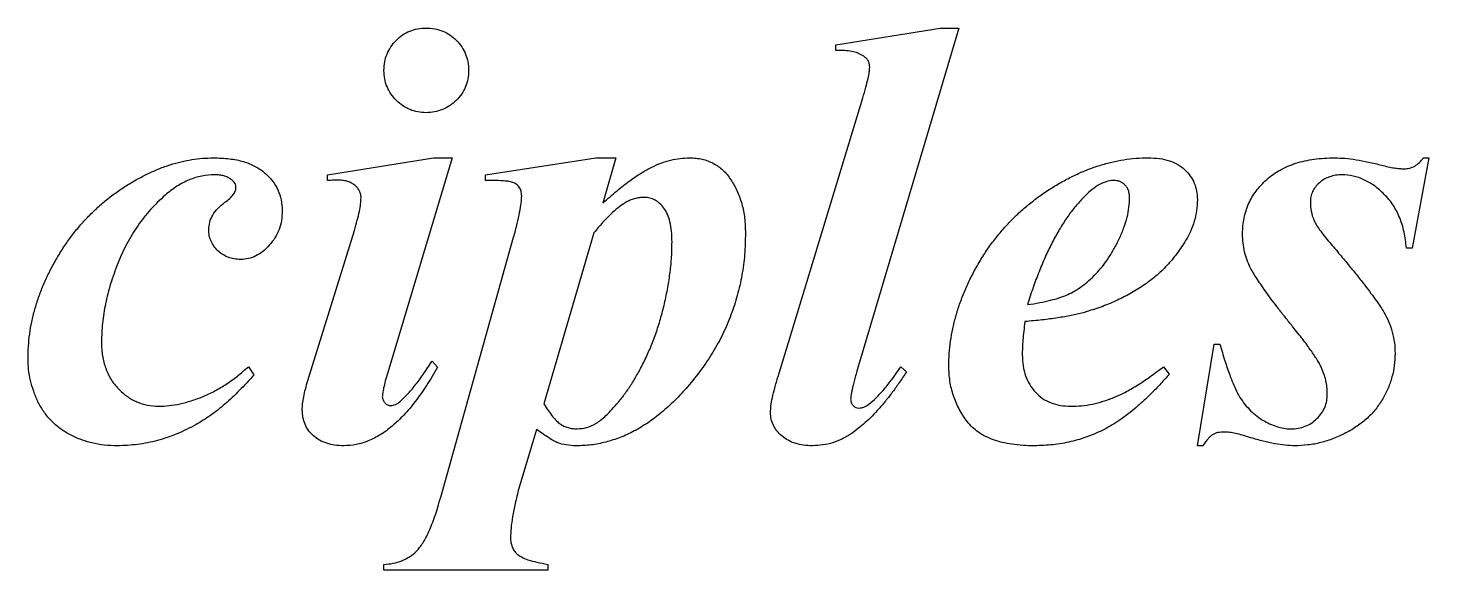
# Model space of a CAD drawing. Header units: inches. Extents: x -8.75 to 0, y -0.78 to 2.88.
# Drawn here: x -4.51 to -3.993, y 1.827 to 2.027 of the extents above; entities that cross this region are included whole.
import ezdxf

# ---------------------------------------------------------------- set-up
doc = ezdxf.new("R2010")
doc.units = ezdxf.units.IN
doc.header["$MEASUREMENT"] = 0

msp = doc.modelspace()

# ---------------------------------------------------------------- linework, layer by layer
at = {"color": 7, "linetype": 'Continuous', "lineweight": 25}
for p, q in [((-4.21165, 2.02083), (-4.17311, 2.02708)), ((-4.16624, 2.02708), (-4.20296, 1.90378)), ((-4.17311, 2.02708), (-4.16624, 2.02708)), ((-4.21165, 2.01875), (-4.21165, 2.02083)), ((-4.23297, 1.8985), (-4.20169, 2.00133)), ((-4.39915, 1.97292), (-4.36005, 1.97917)), ((-4.35315, 1.97917), (-4.37691, 1.89993)), ((-4.36005, 1.97917), (-4.35315, 1.97917)), ((-4.34081, 1.97292), (-4.30012, 1.97917)), ((-4.30012, 1.97917), (-4.29277, 1.97917)), ((-4.29277, 1.97917), (-4.29762, 1.9625)), ((-3.9929, 1.97917), (-3.99915, 1.94583)), ((-3.99498, 1.97917), (-3.9929, 1.97917)), ((-4.39915, 1.97083), (-4.39915, 1.97292)), ((-4.34081, 1.97083), (-4.34081, 1.97292)), ((-4.40634, 1.89701), (-4.38922, 1.95241)), ((-4.35738, 1.85391), (-4.33046, 1.94993)), ((-4.30084, 1.95153), (-4.3193, 1.88835)), ((-3.99915, 1.94583), (-4.00123, 1.94583)), ((-4.07831, 1.87292), (-4.07206, 1.91042)), ((-4.07206, 1.91042), (-4.06998, 1.91042)), ((-4.42831, 1.90208), (-4.42623, 1.89915)), ((-4.36057, 1.90417), (-4.35849, 1.90195)), ((-4.18769, 1.90208), (-4.18561, 1.9002)), ((-4.09081, 1.90208), (-4.08873, 1.89932)), ((-4.322, 1.87897), (-4.32857, 1.85716)), ((-4.07623, 1.87292), (-4.07831, 1.87292)), ((-4.37831, 1.82708), (-4.37831, 1.82917)), ((-4.3179, 1.82917), (-4.3179, 1.82708)), ((-4.3179, 1.82708), (-4.37831, 1.82708))]:
    msp.add_line(p, q, dxfattribs=at)
for points, knots in [([(-4.37831, 2.01146), (-4.37826, 2.01251), (-4.37815, 2.01455), (-4.37726, 2.01748), (-4.37584, 2.02018), (-4.37385, 2.02255), (-4.37151, 2.02458), (-4.36881, 2.02604), (-4.36586, 2.02692), (-4.3638, 2.02703), (-4.36275, 2.02708)], [0, 0, 0, 0, 0.128069, 0.249947, 0.371754, 0.499132, 0.626344, 0.748778, 0.871931, 1, 1, 1, 1]), ([(-4.36275, 2.02708), (-4.36168, 2.02703), (-4.3596, 2.02692), (-4.35661, 2.02605), (-4.3539, 2.02457), (-4.35153, 2.02256), (-4.34954, 2.02018), (-4.34811, 2.01749), (-4.34722, 2.01455), (-4.34712, 2.01251), (-4.34706, 2.01146)], [0, 0, 0, 0, 0.130072, 0.253889, 0.375723, 0.50332, 0.630072, 0.75128, 0.87256, 1, 1, 1, 1]), ([(-4.20162, 2.01686), (-4.20223, 2.0172), (-4.20354, 2.01793), (-4.20588, 2.01854), (-4.20863, 2.01882), (-4.21059, 2.01877), (-4.21165, 2.01875)], [0, 0, 0, 0, 0.200982, 0.432794, 0.695163, 1, 1, 1, 1]), ([(-4.19915, 2.01263), (-4.19918, 2.01306), (-4.19924, 2.01389), (-4.19971, 2.01508), (-4.20054, 2.01609), (-4.20125, 2.0166), (-4.20162, 2.01686)], [0, 0, 0, 0, 0.249731, 0.489154, 0.733166, 1, 1, 1, 1]), ([(-4.36275, 1.99583), (-4.36379, 1.99589), (-4.36581, 1.996), (-4.36873, 1.99688), (-4.3714, 1.99835), (-4.37379, 2.00033), (-4.37581, 2.00271), (-4.37726, 2.00542), (-4.37815, 2.00836), (-4.37826, 2.01041), (-4.37831, 2.01146)], [0, 0, 0, 0, 0.126881, 0.247614, 0.370178, 0.497691, 0.626054, 0.749788, 0.871796, 1, 1, 1, 1]), ([(-4.34706, 2.01146), (-4.34712, 2.01041), (-4.34723, 2.00836), (-4.34812, 2.00542), (-4.34956, 2.00271), (-4.35159, 2.00033), (-4.35398, 1.99834), (-4.35669, 1.99688), (-4.35965, 1.996), (-4.36171, 1.99589), (-4.36275, 1.99583)], [0, 0, 0, 0, 0.127561, 0.248956, 0.37207, 0.499788, 0.626661, 0.749774, 0.872439, 1, 1, 1, 1]), ([(-4.20169, 2.00133), (-4.20131, 2.00264), (-4.20064, 2.00498), (-4.19979, 2.00815), (-4.1993, 2.01062), (-4.19919, 2.01204), (-4.19915, 2.01263)], [0, 0, 0, 0, 0.349951, 0.631009, 0.847838, 1, 1, 1, 1]), ([(-4.50956, 1.90508), (-4.50953, 1.9066), (-4.50946, 1.90963), (-4.509, 1.91417), (-4.50821, 1.9187), (-4.50711, 1.9232), (-4.50569, 1.92768), (-4.504, 1.93215), (-4.50197, 1.93659), (-4.49964, 1.94098), (-4.49705, 1.94524), (-4.49429, 1.94934), (-4.49128, 1.95317), (-4.4881, 1.9568), (-4.48469, 1.96015), (-4.48112, 1.96333), (-4.47732, 1.96622), (-4.47338, 1.96891), (-4.46933, 1.97131), (-4.46526, 1.97338), (-4.46122, 1.97521), (-4.45717, 1.97662), (-4.45317, 1.97779), (-4.44917, 1.97855), (-4.44519, 1.97907), (-4.44253, 1.97914), (-4.4412, 1.97917)], [0, 0, 0, 0, 0.041244, 0.082374, 0.123613, 0.165742, 0.208017, 0.251159, 0.295164, 0.340468, 0.385911, 0.430415, 0.474467, 0.51806, 0.561154, 0.604332, 0.647378, 0.69082, 0.733587, 0.774932, 0.814869, 0.853606, 0.891256, 0.927863, 0.964052, 1, 1, 1, 1]), ([(-4.4412, 1.97917), (-4.44018, 1.97915), (-4.4382, 1.97911), (-4.43533, 1.97884), (-4.43265, 1.97844), (-4.43017, 1.97781), (-4.42787, 1.97704), (-4.42579, 1.97606), (-4.42388, 1.97492), (-4.42166, 1.9732), (-4.41933, 1.97075), (-4.41728, 1.96738), (-4.41602, 1.96365), (-4.41588, 1.96103), (-4.41581, 1.9597)], [0, 0, 0, 0, 0.085069, 0.164996, 0.240094, 0.310954, 0.37789, 0.441824, 0.503099, 0.562441, 0.675695, 0.782422, 0.889115, 1, 1, 1, 1]), ([(-4.29762, 1.9625), (-4.29672, 1.96328), (-4.29497, 1.9648), (-4.29242, 1.96699), (-4.28997, 1.96894), (-4.28765, 1.97071), (-4.28546, 1.97226), (-4.28338, 1.97361), (-4.28145, 1.97479), (-4.27903, 1.97603), (-4.27611, 1.97728), (-4.27261, 1.97839), (-4.26909, 1.97902), (-4.26675, 1.97912), (-4.26559, 1.97917)], [0, 0, 0, 0, 0.096773, 0.188005, 0.272597, 0.351161, 0.424468, 0.49067, 0.552297, 0.607839, 0.711227, 0.809846, 0.90556, 1, 1, 1, 1]), ([(-4.26559, 1.97917), (-4.26478, 1.97914), (-4.26322, 1.97909), (-4.26094, 1.97874), (-4.25882, 1.97807), (-4.25681, 1.9772), (-4.25498, 1.97603), (-4.25325, 1.97466), (-4.2517, 1.97299), (-4.24983, 1.97044), (-4.24788, 1.96684), (-4.24616, 1.96209), (-4.24515, 1.95687), (-4.24504, 1.95324), (-4.24498, 1.95137)], [0, 0, 0, 0, 0.06224, 0.120922, 0.178038, 0.234064, 0.289526, 0.345664, 0.404484, 0.465123, 0.590666, 0.719249, 0.855301, 1, 1, 1, 1]), ([(-4.16998, 1.90241), (-4.16995, 1.90393), (-4.16989, 1.90698), (-4.16936, 1.91154), (-4.16861, 1.91612), (-4.16744, 1.92067), (-4.16602, 1.92525), (-4.16424, 1.9298), (-4.1622, 1.93438), (-4.15979, 1.9389), (-4.15715, 1.94334), (-4.15425, 1.94757), (-4.15111, 1.95157), (-4.14772, 1.95533), (-4.14414, 1.95891), (-4.14029, 1.96221), (-4.13624, 1.96533), (-4.13197, 1.96817), (-4.12757, 1.97071), (-4.12316, 1.97298), (-4.11875, 1.97491), (-4.1143, 1.97644), (-4.10986, 1.97765), (-4.10541, 1.97854), (-4.10096, 1.97908), (-4.09799, 1.97914), (-4.09651, 1.97917)], [0, 0, 0, 0, 0.039082, 0.078362, 0.117989, 0.158248, 0.199189, 0.24105, 0.28388, 0.328057, 0.3726, 0.416552, 0.459861, 0.503325, 0.546527, 0.59004, 0.633619, 0.677877, 0.721755, 0.764051, 0.805409, 0.845552, 0.884872, 0.923553, 0.962033, 1, 1, 1, 1]), ([(-4.09651, 1.97917), (-4.09509, 1.97913), (-4.09243, 1.97907), (-4.08871, 1.97819), (-4.0855, 1.97685), (-4.0829, 1.97488), (-4.08084, 1.97254), (-4.07935, 1.96987), (-4.07848, 1.96688), (-4.07837, 1.96481), (-4.07831, 1.96374)], [0, 0, 0, 0, 0.157556, 0.296643, 0.423401, 0.542675, 0.6567, 0.76879, 0.880952, 1, 1, 1, 1]), ([(-4.06165, 1.95117), (-4.06162, 1.95215), (-4.06158, 1.95408), (-4.06115, 1.95691), (-4.06042, 1.95961), (-4.05945, 1.96219), (-4.05821, 1.96465), (-4.05666, 1.96698), (-4.05483, 1.96916), (-4.05274, 1.97121), (-4.05041, 1.9731), (-4.04782, 1.97474), (-4.04499, 1.9761), (-4.04196, 1.97726), (-4.03868, 1.97807), (-4.03521, 1.97875), (-4.03149, 1.97909), (-4.02894, 1.97914), (-4.02763, 1.97917)], [0, 0, 0, 0, 0.059206, 0.117017, 0.172813, 0.228349, 0.283605, 0.339563, 0.39695, 0.45597, 0.516732, 0.578175, 0.641074, 0.706379, 0.774283, 0.845821, 0.920436, 1, 1, 1, 1]), ([(-4.02763, 1.97917), (-4.02638, 1.97913), (-4.02375, 1.97907), (-4.01962, 1.97849), (-4.0151, 1.97765), (-4.01198, 1.97687), (-4.01034, 1.97646)], [0, 0, 0, 0, 0.213653, 0.4494, 0.711873, 1, 1, 1, 1]), ([(-4.00214, 1.97513), (-4.00143, 1.97518), (-4.00004, 1.97527), (-3.99807, 1.97608), (-3.99633, 1.97738), (-3.99544, 1.97855), (-3.99498, 1.97917)], [0, 0, 0, 0, 0.248846, 0.485926, 0.732908, 1, 1, 1, 1]), ([(-4.01034, 1.97646), (-4.00953, 1.97626), (-4.008, 1.97588), (-4.00582, 1.97544), (-4.00389, 1.97521), (-4.0027, 1.97516), (-4.00214, 1.97513)], [0, 0, 0, 0, 0.3014279, 0.5681514, 0.8003443, 1, 1, 1, 1]), ([(-4.44065, 1.97292), (-4.44227, 1.97284), (-4.44551, 1.97267), (-4.45024, 1.97112), (-4.45485, 1.96877), (-4.45759, 1.96655), (-4.45901, 1.9654)], [0, 0, 0, 0, 0.238767, 0.479069, 0.730492, 1, 1, 1, 1]), ([(-4.43463, 1.97119), (-4.43503, 1.97146), (-4.43587, 1.972), (-4.43732, 1.97254), (-4.43893, 1.97287), (-4.44006, 1.9729), (-4.44065, 1.97292)], [0, 0, 0, 0, 0.226994, 0.468048, 0.723616, 1, 1, 1, 1]), ([(-4.43287, 1.96807), (-4.43289, 1.96837), (-4.43292, 1.96898), (-4.43325, 1.96985), (-4.43385, 1.9706), (-4.43436, 1.97099), (-4.43463, 1.97119)], [0, 0, 0, 0, 0.244742, 0.486847, 0.728483, 1, 1, 1, 1]), ([(-4.39498, 1.97093), (-4.39561, 1.97092), (-4.397, 1.9709), (-4.39839, 1.97086), (-4.39915, 1.97083)], [0, 0, 0, 0, 0.453061, 1, 1, 1, 1]), ([(-4.38674, 1.96445), (-4.38677, 1.96487), (-4.38681, 1.9657), (-4.38726, 1.96689), (-4.38797, 1.968), (-4.38896, 1.96899), (-4.39014, 1.96988), (-4.39158, 1.9705), (-4.39322, 1.97086), (-4.39437, 1.97091), (-4.39498, 1.97093)], [0, 0, 0, 0, 0.106757, 0.213696, 0.322982, 0.443511, 0.571484, 0.70283, 0.84314, 1, 1, 1, 1]), ([(-4.3275, 1.96514), (-4.32754, 1.96573), (-4.32762, 1.96686), (-4.32829, 1.96843), (-4.32956, 1.96964), (-4.33111, 1.97026), (-4.33285, 1.97056), (-4.3349, 1.97074), (-4.33762, 1.97082), (-4.33967, 1.97083), (-4.34081, 1.97083)], [0, 0, 0, 0, 0.107658, 0.20502, 0.304291, 0.418521, 0.503053, 0.626208, 0.792392, 1, 1, 1, 1]), ([(-4.1093, 1.97083), (-4.11022, 1.97073), (-4.11217, 1.97051), (-4.11508, 1.96904), (-4.11811, 1.96679), (-4.12002, 1.96483), (-4.12105, 1.96377)], [0, 0, 0, 0, 0.195013, 0.416861, 0.68378, 1, 1, 1, 1]), ([(-4.10331, 1.96449), (-4.10333, 1.96496), (-4.10335, 1.96585), (-4.1037, 1.96711), (-4.1042, 1.96825), (-4.10498, 1.96916), (-4.10588, 1.96992), (-4.10693, 1.97045), (-4.10808, 1.97079), (-4.10889, 1.97082), (-4.1093, 1.97083)], [0, 0, 0, 0, 0.142801, 0.272978, 0.397465, 0.51751, 0.637554, 0.753126, 0.873718, 1, 1, 1, 1]), ([(-4.02493, 1.97292), (-4.02575, 1.97288), (-4.02732, 1.97281), (-4.02956, 1.97223), (-4.03161, 1.97134), (-4.03335, 1.97), (-4.03482, 1.96849), (-4.03585, 1.96673), (-4.03656, 1.96484), (-4.03662, 1.9635), (-4.03665, 1.96283)], [0, 0, 0, 0, 0.142331, 0.273091, 0.401783, 0.528907, 0.653372, 0.767895, 0.882167, 1, 1, 1, 1]), ([(-4.00123, 1.94583), (-4.00132, 1.94686), (-4.00151, 1.94885), (-4.00203, 1.95176), (-4.00275, 1.9545), (-4.00365, 1.95708), (-4.00477, 1.95949), (-4.0061, 1.96172), (-4.00761, 1.96381), (-4.00988, 1.96624), (-4.01284, 1.96889), (-4.01675, 1.97116), (-4.02078, 1.97266), (-4.02355, 1.97283), (-4.02493, 1.97292)], [0, 0, 0, 0, 0.077861, 0.152341, 0.223862, 0.292897, 0.359225, 0.425334, 0.489584, 0.554298, 0.677497, 0.790085, 0.895581, 1, 1, 1, 1]), ([(-4.45901, 1.9654), (-4.46085, 1.96367), (-4.46454, 1.96022), (-4.46922, 1.95416), (-4.47329, 1.94749), (-4.47656, 1.94026), (-4.47915, 1.93284), (-4.48108, 1.92549), (-4.48222, 1.91831), (-4.4824, 1.91358), (-4.48248, 1.91126)], [0, 0, 0, 0, 0.124484, 0.249466, 0.377598, 0.509924, 0.641307, 0.766017, 0.885497, 1, 1, 1, 1]), ([(-4.43694, 1.96276), (-4.43633, 1.96323), (-4.43522, 1.96409), (-4.43392, 1.96546), (-4.43308, 1.96677), (-4.43293, 1.96767), (-4.43287, 1.96807)], [0, 0, 0, 0, 0.33616, 0.607284, 0.825551, 1, 1, 1, 1]), ([(-4.38922, 1.95241), (-4.38885, 1.95365), (-4.38816, 1.95598), (-4.38738, 1.95924), (-4.38687, 1.96201), (-4.38678, 1.96369), (-4.38674, 1.96445)], [0, 0, 0, 0, 0.31585, 0.589913, 0.81473, 1, 1, 1, 1]), ([(-4.33046, 1.94993), (-4.33001, 1.95159), (-4.32918, 1.95463), (-4.32829, 1.95883), (-4.32766, 1.96223), (-4.32755, 1.96426), (-4.3275, 1.96514)], [0, 0, 0, 0, 0.33171, 0.608594, 0.829634, 1, 1, 1, 1]), ([(-4.28222, 1.96458), (-4.28285, 1.96456), (-4.28409, 1.9645), (-4.28594, 1.96413), (-4.28771, 1.96349), (-4.28882, 1.96287), (-4.28938, 1.96257)], [0, 0, 0, 0, 0.251306, 0.493757, 0.746731, 1, 1, 1, 1]), ([(-4.27206, 1.94808), (-4.2721, 1.94943), (-4.27217, 1.95194), (-4.27269, 1.95542), (-4.27361, 1.95832), (-4.27493, 1.96063), (-4.27652, 1.96237), (-4.27824, 1.96368), (-4.28019, 1.96442), (-4.28154, 1.96453), (-4.28222, 1.96458)], [0, 0, 0, 0, 0.187129, 0.34895, 0.487183, 0.607402, 0.715185, 0.812266, 0.90577, 1, 1, 1, 1]), ([(-4.14094, 1.925), (-4.13943, 1.92523), (-4.13658, 1.92567), (-4.1326, 1.92656), (-4.12913, 1.92749), (-4.12612, 1.92868), (-4.12339, 1.93008), (-4.12082, 1.93185), (-4.11822, 1.93389), (-4.1157, 1.93634), (-4.11326, 1.93913), (-4.11098, 1.94228), (-4.10887, 1.94576), (-4.10698, 1.94952), (-4.10537, 1.95337), (-4.10417, 1.95717), (-4.10346, 1.96087), (-4.10336, 1.9633), (-4.10331, 1.96449)], [0, 0, 0, 0, 0.076865, 0.145034, 0.205136, 0.257311, 0.307089, 0.35899, 0.414116, 0.473151, 0.535406, 0.600225, 0.668527, 0.740015, 0.811443, 0.877706, 0.940411, 1, 1, 1, 1]), ([(-4.12105, 1.96377), (-4.12205, 1.96265), (-4.1241, 1.96034), (-4.12687, 1.95647), (-4.12956, 1.95222), (-4.13207, 1.94755), (-4.13453, 1.94251), (-4.13679, 1.93704), (-4.13899, 1.93119), (-4.14028, 1.9271), (-4.14094, 1.925)], [0, 0, 0, 0, 0.102496, 0.210714, 0.32463, 0.445355, 0.572975, 0.707181, 0.84953, 1, 1, 1, 1]), ([(-4.07831, 1.96374), (-4.07837, 1.96241), (-4.07849, 1.95975), (-4.07938, 1.95579), (-4.0808, 1.95188), (-4.08219, 1.94943), (-4.0829, 1.94818)], [0, 0, 0, 0, 0.242528, 0.485953, 0.737487, 1, 1, 1, 1]), ([(-4.4429, 1.9526), (-4.44284, 1.95356), (-4.44271, 1.95548), (-4.44145, 1.95819), (-4.43956, 1.9607), (-4.43784, 1.96205), (-4.43694, 1.96276)], [0, 0, 0, 0, 0.233363, 0.468177, 0.718862, 1, 1, 1, 1]), ([(-4.41581, 1.9597), (-4.41587, 1.95849), (-4.41597, 1.95612), (-4.41687, 1.95271), (-4.4184, 1.9496), (-4.42047, 1.94687), (-4.42288, 1.94463), (-4.42545, 1.94288), (-4.42824, 1.94186), (-4.43016, 1.94173), (-4.43111, 1.94167)], [0, 0, 0, 0, 0.138953, 0.271813, 0.402391, 0.53515, 0.663157, 0.779438, 0.890732, 1, 1, 1, 1]), ([(-4.28938, 1.96257), (-4.29024, 1.96199), (-4.29212, 1.96073), (-4.29482, 1.95821), (-4.29785, 1.95517), (-4.2998, 1.9528), (-4.30084, 1.95153)], [0, 0, 0, 0, 0.19451, 0.424011, 0.692071, 1, 1, 1, 1]), ([(-4.03665, 1.96283), (-4.03659, 1.96169), (-4.03646, 1.95944), (-4.03561, 1.95667), (-4.03445, 1.95444), (-4.03316, 1.9525), (-4.0315, 1.95029), (-4.03021, 1.94877), (-4.02952, 1.94795)], [0, 0, 0, 0, 0.201119, 0.398406, 0.508601, 0.646353, 0.809974, 1, 1, 1, 1]), ([(-4.43111, 1.94167), (-4.43193, 1.9417), (-4.43352, 1.94176), (-4.43577, 1.94241), (-4.43781, 1.94344), (-4.43958, 1.94483), (-4.44105, 1.94651), (-4.44211, 1.94841), (-4.44281, 1.95045), (-4.44287, 1.95188), (-4.4429, 1.9526)], [0, 0, 0, 0, 0.13689, 0.265346, 0.389838, 0.516856, 0.641971, 0.7609, 0.879426, 1, 1, 1, 1]), ([(-4.30709, 1.87917), (-4.3059, 1.87926), (-4.30348, 1.87946), (-4.30057, 1.88079), (-4.29825, 1.88241), (-4.29626, 1.88418), (-4.29408, 1.88642), (-4.2917, 1.88912), (-4.28925, 1.89228), (-4.28682, 1.89589), (-4.28443, 1.89992), (-4.28214, 1.90436), (-4.27996, 1.90916), (-4.27797, 1.9143), (-4.27626, 1.91976), (-4.27478, 1.92545), (-4.27359, 1.93125), (-4.2727, 1.93697), (-4.27215, 1.94257), (-4.27209, 1.94626), (-4.27206, 1.94808)], [0, 0, 0, 0, 0.043195, 0.088086, 0.114569, 0.146581, 0.184958, 0.228747, 0.277876, 0.330945, 0.387607, 0.448735, 0.513093, 0.580187, 0.649596, 0.722044, 0.794842, 0.86538, 0.933417, 1, 1, 1, 1]), ([(-4.24498, 1.95137), (-4.24504, 1.94874), (-4.24515, 1.94354), (-4.24621, 1.93586), (-4.24784, 1.92841), (-4.25023, 1.9212), (-4.25321, 1.91419), (-4.25689, 1.90742), (-4.26122, 1.90086), (-4.26459, 1.89679), (-4.2663, 1.89473)], [0, 0, 0, 0, 0.127432, 0.252144, 0.375066, 0.496856, 0.619895, 0.743724, 0.870093, 1, 1, 1, 1]), ([(-4.0829, 1.94818), (-4.084, 1.94652), (-4.08616, 1.94326), (-4.08998, 1.93884), (-4.09418, 1.9349), (-4.09885, 1.93153), (-4.10382, 1.92855), (-4.10911, 1.92601), (-4.11465, 1.92375), (-4.11852, 1.92261), (-4.12047, 1.92204)], [0, 0, 0, 0, 0.126688, 0.250228, 0.372514, 0.49468, 0.617641, 0.742739, 0.869822, 1, 1, 1, 1]), ([(-4.05872, 1.93851), (-4.05917, 1.93945), (-4.06008, 1.94137), (-4.06096, 1.94448), (-4.06154, 1.94776), (-4.06161, 1.95002), (-4.06165, 1.95117)], [0, 0, 0, 0, 0.238905, 0.484724, 0.736486, 1, 1, 1, 1]), ([(-4.02952, 1.94795), (-4.02825, 1.94647), (-4.02583, 1.94362), (-4.02244, 1.93949), (-4.01935, 1.93576), (-4.0167, 1.93233), (-4.01437, 1.92931), (-4.01241, 1.92664), (-4.01082, 1.92432), (-4.00921, 1.92172), (-4.00761, 1.91865), (-4.00637, 1.91484), (-4.00554, 1.91093), (-4.00544, 1.90827), (-4.0054, 1.90693)], [0, 0, 0, 0, 0.120187, 0.230514, 0.329957, 0.419154, 0.497491, 0.565519, 0.623828, 0.671023, 0.754262, 0.836198, 0.917475, 1, 1, 1, 1]), ([(-4.04319, 1.91696), (-4.04411, 1.91808), (-4.04588, 1.92025), (-4.04833, 1.92346), (-4.05064, 1.92641), (-4.05268, 1.92921), (-4.0545, 1.93182), (-4.05613, 1.93421), (-4.05752, 1.93641), (-4.05833, 1.93783), (-4.05872, 1.93851)], [0, 0, 0, 0, 0.163661, 0.315484, 0.456034, 0.586544, 0.706092, 0.815425, 0.912231, 1, 1, 1, 1]), ([(-4.12047, 1.92204), (-4.12191, 1.92169), (-4.125, 1.92094), (-4.13003, 1.92004), (-4.13575, 1.91931), (-4.13979, 1.91894), (-4.14192, 1.91875)], [0, 0, 0, 0, 0.20459, 0.439082, 0.704993, 1, 1, 1, 1]), ([(-4.14192, 1.91875), (-4.14207, 1.91757), (-4.14236, 1.91531), (-4.14263, 1.91207), (-4.14286, 1.90915), (-4.14288, 1.90731), (-4.1429, 1.90645)], [0, 0, 0, 0, 0.289329, 0.553966, 0.789077, 1, 1, 1, 1]), ([(-4.0304, 1.89199), (-4.03042, 1.89284), (-4.03047, 1.89455), (-4.0309, 1.89707), (-4.03163, 1.89956), (-4.03249, 1.9016), (-4.03334, 1.90333), (-4.03422, 1.90477), (-4.03525, 1.90639), (-4.03649, 1.90817), (-4.0379, 1.91014), (-4.03948, 1.91228), (-4.04129, 1.91455), (-4.04254, 1.91613), (-4.04319, 1.91696)], [0, 0, 0, 0, 0.088712, 0.178529, 0.267307, 0.359485, 0.410281, 0.468331, 0.535758, 0.61169, 0.695535, 0.788902, 0.890017, 1, 1, 1, 1]), ([(-4.48248, 1.91126), (-4.48246, 1.91038), (-4.48243, 1.90866), (-4.48213, 1.90615), (-4.48165, 1.90377), (-4.48095, 1.90153), (-4.48009, 1.89941), (-4.479, 1.89744), (-4.47772, 1.89561), (-4.4758, 1.89339), (-4.4731, 1.89104), (-4.46945, 1.88901), (-4.46551, 1.88769), (-4.46275, 1.88757), (-4.46135, 1.8875)], [0, 0, 0, 0, 0.074238, 0.145241, 0.213498, 0.27868, 0.343145, 0.405861, 0.468363, 0.531347, 0.653438, 0.76784, 0.882252, 1, 1, 1, 1]), ([(-4.06998, 1.91042), (-4.06939, 1.90836), (-4.0683, 1.90454), (-4.0665, 1.89933), (-4.06485, 1.89504), (-4.06316, 1.89159), (-4.06133, 1.88877), (-4.05925, 1.8864), (-4.05696, 1.88424), (-4.05441, 1.88246), (-4.05176, 1.88099), (-4.04908, 1.88), (-4.04649, 1.87927), (-4.04476, 1.8792), (-4.04391, 1.87917)], [0, 0, 0, 0, 0.14611, 0.271517, 0.375986, 0.460515, 0.53329, 0.604763, 0.675568, 0.747344, 0.817325, 0.88161, 0.942014, 1, 1, 1, 1]), ([(-4.0054, 1.90693), (-4.00546, 1.90548), (-4.00557, 1.90258), (-4.00644, 1.8983), (-4.00791, 1.89417), (-4.00987, 1.89016), (-4.01244, 1.88642), (-4.01559, 1.88303), (-4.01933, 1.88009), (-4.02353, 1.87754), (-4.02806, 1.87551), (-4.03275, 1.874), (-4.03756, 1.87309), (-4.04079, 1.87297), (-4.04241, 1.87292)], [0, 0, 0, 0, 0.07822, 0.155435, 0.233166, 0.31313, 0.394389, 0.475572, 0.560528, 0.649127, 0.738541, 0.826585, 0.913061, 1, 1, 1, 1]), ([(-4.47656, 1.87292), (-4.4782, 1.87296), (-4.4814, 1.87304), (-4.48604, 1.87389), (-4.4904, 1.87522), (-4.49445, 1.87706), (-4.49806, 1.87945), (-4.50125, 1.88223), (-4.50387, 1.88551), (-4.50598, 1.88915), (-4.50752, 1.89305), (-4.50873, 1.897), (-4.50943, 1.90103), (-4.50952, 1.90373), (-4.50956, 1.90508)], [0, 0, 0, 0, 0.094937, 0.184844, 0.272225, 0.357909, 0.44132, 0.521824, 0.601738, 0.683041, 0.764421, 0.843681, 0.922023, 1, 1, 1, 1]), ([(-4.46135, 1.8875), (-4.46007, 1.88755), (-4.45742, 1.88764), (-4.4534, 1.88837), (-4.44922, 1.88948), (-4.44493, 1.89107), (-4.44061, 1.89311), (-4.43637, 1.89565), (-4.4322, 1.8986), (-4.42963, 1.90091), (-4.42831, 1.90208)], [0, 0, 0, 0, 0.1042344, 0.2151336, 0.3310649, 0.4560495, 0.5858198, 0.7190522, 0.8568207, 1, 1, 1, 1]), ([(-4.35849, 1.90195), (-4.35982, 1.89966), (-4.36236, 1.89529), (-4.36655, 1.88938), (-4.37075, 1.88432), (-4.37508, 1.8802), (-4.37944, 1.87693), (-4.38394, 1.87466), (-4.3885, 1.87318), (-4.3916, 1.87301), (-4.39312, 1.87292)], [0, 0, 0, 0, 0.1680135, 0.3206356, 0.4593835, 0.584541, 0.6988335, 0.8038251, 0.9031351, 1, 1, 1, 1]), ([(-4.37223, 1.88939), (-4.37136, 1.89019), (-4.36944, 1.89196), (-4.36669, 1.8953), (-4.36366, 1.89942), (-4.36165, 1.90251), (-4.36057, 1.90417)], [0, 0, 0, 0, 0.1865777, 0.4153055, 0.6853307, 1, 1, 1, 1]), ([(-4.20296, 1.90378), (-4.20321, 1.90291), (-4.20369, 1.90125), (-4.20433, 1.89889), (-4.2049, 1.89679), (-4.20534, 1.89496), (-4.20571, 1.89337), (-4.20599, 1.89205), (-4.20611, 1.89097), (-4.20616, 1.89034), (-4.20618, 1.89007)], [0, 0, 0, 0, 0.19216, 0.36689, 0.519757, 0.655252, 0.768932, 0.865365, 0.942103, 1, 1, 1, 1]), ([(-4.19947, 1.88828), (-4.19854, 1.88905), (-4.19652, 1.89072), (-4.19372, 1.89392), (-4.19065, 1.89769), (-4.18872, 1.90056), (-4.18769, 1.90208)], [0, 0, 0, 0, 0.198837, 0.431518, 0.697158, 1, 1, 1, 1]), ([(-4.13844, 1.87292), (-4.13987, 1.87294), (-4.14263, 1.87297), (-4.14659, 1.87341), (-4.15021, 1.87407), (-4.1535, 1.87505), (-4.15644, 1.87631), (-4.15904, 1.87784), (-4.1613, 1.87965), (-4.16378, 1.88245), (-4.16626, 1.88633), (-4.16839, 1.89139), (-4.16976, 1.89678), (-4.16991, 1.90051), (-4.16998, 1.90241)], [0, 0, 0, 0, 0.087244, 0.167641, 0.242272, 0.311244, 0.376044, 0.436772, 0.49455, 0.55161, 0.663388, 0.773209, 0.884729, 1, 1, 1, 1]), ([(-4.1429, 1.90645), (-4.14285, 1.90508), (-4.14277, 1.90245), (-4.14178, 1.89874), (-4.14029, 1.89541), (-4.1381, 1.89262), (-4.13547, 1.89027), (-4.13229, 1.88869), (-4.12875, 1.88766), (-4.12624, 1.88755), (-4.12493, 1.8875)], [0, 0, 0, 0, 0.138619, 0.267658, 0.388404, 0.508312, 0.626725, 0.744958, 0.866809, 1, 1, 1, 1]), ([(-4.12493, 1.8875), (-4.12361, 1.88754), (-4.12097, 1.88761), (-4.11701, 1.88826), (-4.11306, 1.88928), (-4.10904, 1.8907), (-4.10487, 1.89268), (-4.10042, 1.89522), (-4.09569, 1.89842), (-4.0925, 1.90082), (-4.09081, 1.90208)], [0, 0, 0, 0, 0.10426, 0.209667, 0.317162, 0.427674, 0.547407, 0.683078, 0.833212, 1, 1, 1, 1]), ([(-4.42623, 1.89915), (-4.428, 1.89717), (-4.4314, 1.89337), (-4.43678, 1.88833), (-4.44208, 1.88407), (-4.4458, 1.88181), (-4.44758, 1.88073)], [0, 0, 0, 0, 0.2813, 0.539751, 0.779459, 1, 1, 1, 1]), ([(-4.40842, 1.8861), (-4.4084, 1.88686), (-4.40833, 1.8885), (-4.40791, 1.89109), (-4.40726, 1.89397), (-4.40666, 1.89596), (-4.40634, 1.89701)], [0, 0, 0, 0, 0.204884, 0.441272, 0.704979, 1, 1, 1, 1]), ([(-4.37691, 1.89993), (-4.37722, 1.89891), (-4.37776, 1.89704), (-4.37838, 1.89452), (-4.37878, 1.89258), (-4.37886, 1.89147), (-4.3789, 1.89102)], [0, 0, 0, 0, 0.3511552, 0.6365981, 0.8499908, 1, 1, 1, 1]), ([(-4.23574, 1.88522), (-4.2357, 1.88602), (-4.23561, 1.88783), (-4.23504, 1.89084), (-4.23414, 1.89447), (-4.23338, 1.89708), (-4.23297, 1.8985)], [0, 0, 0, 0, 0.175093, 0.400904, 0.674263, 1, 1, 1, 1]), ([(-4.18561, 1.9002), (-4.18645, 1.89891), (-4.18811, 1.89641), (-4.19064, 1.89285), (-4.19318, 1.8896), (-4.1957, 1.88662), (-4.19819, 1.88391), (-4.2007, 1.8815), (-4.20321, 1.87937), (-4.20492, 1.87812), (-4.20576, 1.87751)], [0, 0, 0, 0, 0.151415, 0.294332, 0.42956, 0.556666, 0.677386, 0.791258, 0.898704, 1, 1, 1, 1]), ([(-4.08873, 1.89932), (-4.08974, 1.89816), (-4.09172, 1.89589), (-4.09478, 1.89271), (-4.09781, 1.88977), (-4.10081, 1.88709), (-4.1038, 1.88468), (-4.10677, 1.88253), (-4.10969, 1.88058), (-4.11361, 1.87843), (-4.11864, 1.8762), (-4.12497, 1.87432), (-4.1316, 1.87314), (-4.13613, 1.87299), (-4.13844, 1.87292)], [0, 0, 0, 0, 0.0791, 0.154916, 0.227172, 0.295979, 0.361898, 0.424661, 0.484745, 0.542227, 0.654471, 0.766987, 0.881447, 1, 1, 1, 1]), ([(-4.3789, 1.89102), (-4.37884, 1.89061), (-4.37872, 1.88978), (-4.37796, 1.88874), (-4.37702, 1.88791), (-4.37623, 1.88779), (-4.37587, 1.88773)], [0, 0, 0, 0, 0.247956, 0.514623, 0.778221, 1, 1, 1, 1]), ([(-4.2663, 1.89473), (-4.26786, 1.89299), (-4.27088, 1.88962), (-4.27579, 1.8852), (-4.28077, 1.88141), (-4.28589, 1.87833), (-4.29111, 1.87588), (-4.29646, 1.8742), (-4.3019, 1.87308), (-4.30558, 1.87297), (-4.30742, 1.87292)], [0, 0, 0, 0, 0.145241, 0.282407, 0.41207, 0.535455, 0.654878, 0.770785, 0.885311, 1, 1, 1, 1]), ([(-4.04391, 1.87917), (-4.04297, 1.8792), (-4.04115, 1.87927), (-4.03855, 1.88004), (-4.03619, 1.8812), (-4.03419, 1.8829), (-4.03249, 1.88484), (-4.03127, 1.88706), (-4.03051, 1.88947), (-4.03044, 1.89114), (-4.0304, 1.89199)], [0, 0, 0, 0, 0.135347, 0.262472, 0.387342, 0.513271, 0.639004, 0.759062, 0.877157, 1, 1, 1, 1]), ([(-4.39312, 1.87292), (-4.39424, 1.87295), (-4.39637, 1.87302), (-4.39937, 1.87378), (-4.40207, 1.87488), (-4.40432, 1.87655), (-4.40618, 1.87852), (-4.40747, 1.88084), (-4.40829, 1.88339), (-4.40838, 1.88518), (-4.40842, 1.8861)], [0, 0, 0, 0, 0.14681, 0.281244, 0.407948, 0.530306, 0.649212, 0.763023, 0.878836, 1, 1, 1, 1]), ([(-4.37587, 1.88773), (-4.37524, 1.88782), (-4.37387, 1.88802), (-4.3728, 1.88891), (-4.37223, 1.88939)], [0, 0, 0, 0, 0.459307, 1, 1, 1, 1]), ([(-4.3193, 1.88835), (-4.31876, 1.88751), (-4.31776, 1.88594), (-4.31627, 1.88383), (-4.31478, 1.88223), (-4.3134, 1.88097), (-4.31192, 1.88018), (-4.31042, 1.87957), (-4.30878, 1.87925), (-4.30767, 1.8792), (-4.30709, 1.87917)], [0, 0, 0, 0, 0.1855262, 0.3459836, 0.4804219, 0.5922055, 0.691717, 0.7915357, 0.8925945, 1, 1, 1, 1]), ([(-4.20618, 1.89007), (-4.20614, 1.88964), (-4.20606, 1.88878), (-4.20532, 1.88773), (-4.20436, 1.88696), (-4.20359, 1.88686), (-4.20322, 1.88682)], [0, 0, 0, 0, 0.266223, 0.523389, 0.773345, 1, 1, 1, 1]), ([(-4.20322, 1.88682), (-4.20256, 1.88688), (-4.20118, 1.88702), (-4.20006, 1.88785), (-4.19947, 1.88828)], [0, 0, 0, 0, 0.478106, 1, 1, 1, 1]), ([(-4.44758, 1.88073), (-4.44991, 1.87953), (-4.45448, 1.87717), (-4.46174, 1.87474), (-4.4691, 1.8732), (-4.47407, 1.87301), (-4.47656, 1.87292)], [0, 0, 0, 0, 0.25881, 0.508349, 0.754691, 1, 1, 1, 1]), ([(-4.22021, 1.87292), (-4.22134, 1.87295), (-4.2235, 1.87302), (-4.22655, 1.87374), (-4.22928, 1.87481), (-4.23155, 1.87644), (-4.23339, 1.87833), (-4.23477, 1.88043), (-4.23559, 1.88278), (-4.23569, 1.8844), (-4.23574, 1.88522)], [0, 0, 0, 0, 0.153542, 0.292547, 0.423307, 0.549171, 0.667931, 0.779891, 0.888896, 1, 1, 1, 1]), ([(-4.30742, 1.87292), (-4.30864, 1.87297), (-4.31094, 1.87308), (-4.31376, 1.87375), (-4.31584, 1.87481), (-4.31764, 1.87592), (-4.31975, 1.8773), (-4.32121, 1.87839), (-4.322, 1.87897)], [0, 0, 0, 0, 0.2284494, 0.4264207, 0.5318728, 0.6611348, 0.8181985, 1, 1, 1, 1]), ([(-4.20576, 1.87751), (-4.20689, 1.8768), (-4.2091, 1.87541), (-4.21271, 1.87397), (-4.21642, 1.87309), (-4.21894, 1.87298), (-4.22021, 1.87292)], [0, 0, 0, 0, 0.2598144, 0.5085108, 0.7538364, 1, 1, 1, 1]), ([(-4.06826, 1.87799), (-4.06911, 1.87797), (-4.07065, 1.87792), (-4.07246, 1.87726), (-4.0736, 1.87638), (-4.07445, 1.87547), (-4.07535, 1.8743), (-4.07592, 1.8734), (-4.07623, 1.87292)], [0, 0, 0, 0, 0.253584, 0.458633, 0.560311, 0.681684, 0.829363, 1, 1, 1, 1]), ([(-4.05868, 1.87591), (-4.05968, 1.87623), (-4.06152, 1.87681), (-4.06411, 1.87747), (-4.06631, 1.87789), (-4.06766, 1.87796), (-4.06826, 1.87799)], [0, 0, 0, 0, 0.318585, 0.588557, 0.817312, 1, 1, 1, 1]), ([(-4.04241, 1.87292), (-4.04357, 1.87296), (-4.04604, 1.87306), (-4.04992, 1.87365), (-4.05419, 1.8746), (-4.05714, 1.87546), (-4.05868, 1.87591)], [0, 0, 0, 0, 0.210118, 0.445804, 0.708866, 1, 1, 1, 1]), ([(-4.32857, 1.85716), (-4.32904, 1.8553), (-4.3299, 1.85184), (-4.33084, 1.84696), (-4.33149, 1.8428), (-4.33159, 1.84025), (-4.33163, 1.8391)], [0, 0, 0, 0, 0.313485, 0.582605, 0.811771, 1, 1, 1, 1]), ([(-4.37831, 1.82917), (-4.37716, 1.82925), (-4.3749, 1.82942), (-4.3717, 1.8304), (-4.3688, 1.83189), (-4.36663, 1.83361), (-4.36509, 1.83539), (-4.36391, 1.83705), (-4.36274, 1.83903), (-4.36167, 1.84139), (-4.36054, 1.84404), (-4.35945, 1.84703), (-4.35837, 1.85035), (-4.35772, 1.85269), (-4.35738, 1.85391)], [0, 0, 0, 0, 0.0985582, 0.1920952, 0.2825895, 0.3752233, 0.4256327, 0.4825553, 0.5479953, 0.6215595, 0.7027202, 0.793337, 0.8923833, 1, 1, 1, 1]), ([(-4.33163, 1.8391), (-4.3316, 1.83848), (-4.33154, 1.83731), (-4.33108, 1.83564), (-4.33031, 1.83418), (-4.32921, 1.83282), (-4.32742, 1.83174), (-4.32497, 1.83075), (-4.3217, 1.82988), (-4.31925, 1.82942), (-4.3179, 1.82917)], [0, 0, 0, 0, 0.097279, 0.1871184, 0.2730228, 0.3589794, 0.4626352, 0.6014541, 0.7811329, 1, 1, 1, 1])]:
    msp.add_open_spline(points, degree=3, knots=knots, dxfattribs=at)

doc.saveas('drawing.dxf')
